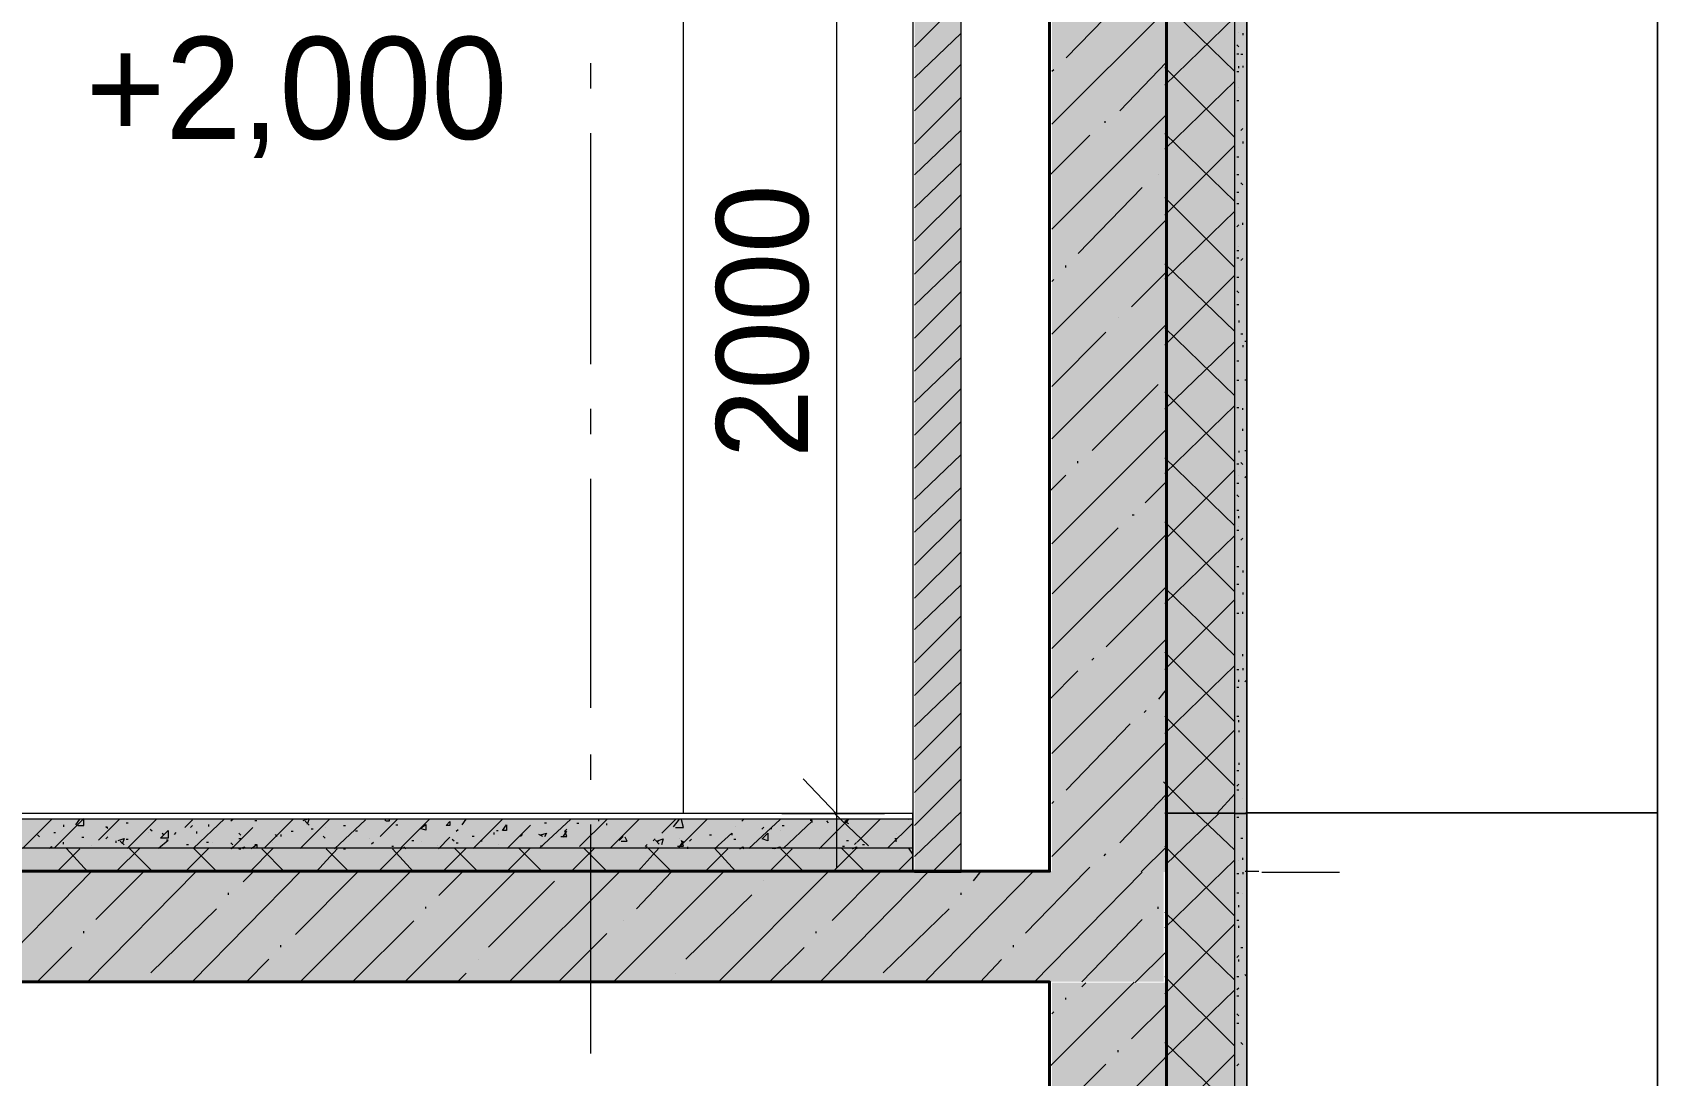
# Model space of a CAD drawing. Header units: millimetres. Extents: x -136833 to 49383, y -8033 to 344618.
# Drawn here: x -47816 to -44274, y 48081 to 50355 of the extents above; entities that cross this region are included whole.
import ezdxf

# ---------------------------------------------------------------- set-up
doc = ezdxf.new("R2010")
doc.units = ezdxf.units.MM
doc.layers.add('PDF _Геометрия', color=7, linetype='Continuous', true_color=0x1d1d1d)
doc.layers.add('PDF _Сплошная заливка', color=7, linetype='Continuous', true_color=0xffffff)
doc.layers.add('PDF _Текст', color=7, linetype='Continuous')

msp = doc.modelspace()

# ---------------------------------------------------------------- hatches: boundary and pattern name
at = {"layer": 'PDF _Сплошная заливка', "transparency": 33554559}
h = msp.add_hatch(color=256, dxfattribs=at)
h.paths.add_polyline_path([(-65546.24202755485, 48285.51776832552), (-65546.24202755485, 48526.35779911298), (-101294.0025896181, 48526.35779911298), (-101294.0025896181, 48285.51776832552)])
h.paths.add_polyline_path([(146.768885612255, 48285.51776832552), (146.7688856122841, 48526.35779911298), (-22999.65702283529, 48526.35779911298), (-22999.65702283529, 48285.51776832552)])
h.paths.add_polyline_path([(-23351.00181990939, 48285.51776832552), (-23351.00181990939, 48526.35779911298), (-26352.24833949412, 48526.35779911298), (-26352.24833949412, 48285.51776832552)])
h.paths.add_polyline_path([(-26398.81210778105, 48285.51776832552), (-26398.81210778105, 48526.35779911298), (-44097.27712665802, 48526.35779911298), (-44097.27712665802, 48285.51776832552)])
h.paths.add_polyline_path([(-45350.26580056082, 48285.51776832552), (-45350.26580056082, 48526.35779911298), (-50899.8203663938, 48526.35779911298), (-50899.8203663938, 48285.51776832552)])
h.paths.add_polyline_path([(-50950.617204525, 48285.51776832552), (-50950.617204525, 48526.35779911298), (-65296.49090674313, 48526.35779911298), (-65296.49090674313, 48285.51776832552)])

# ---------------------------------------------------------------- linework, layer by layer
at = {"layer": 'PDF _Геометрия', "color": 7, "lineweight": 40}
for points in [[(-45593.98288446473, 45155.19927508196), (-45344.4092644589, 45155.19927508196), (-45344.4092644589, 48283.66835565085), (-45344.4092644589, 48524.94320817259), (-45344.4092644589, 52533.93165673001), (-45344.4092644589, 52775.2591517191), (-45344.4092644589, 56733.41666771324), (-45344.4092644589, 56974.7428474492), (-45344.4092644589, 60932.9003688337), (-45344.4092644589, 61174.22785843242), (-50644.77050539444, 61174.22785843242)], [(-50648.98949834095, 52535.19623681519), (-45598.85637984349, 52535.19623681519), (-45598.85637984349, 48526.42245140127), (-50648.98949834095, 48526.42245140127)], [(-50648.98949834095, 48285.14822630995), (-45598.85637984349, 48285.14822630995), (-45598.85637984349, 45156.87117614309)], [(-45344.4092644589, 48283.66835565085), (-45344.4092644589, 45155.19927508196)]]:
    msp.add_lwpolyline(points, dxfattribs=at)
at = {"layer": 'PDF _Геометрия', "color": 7, "lineweight": 9}
for points in [[(-47116.04211751457, 61174.63937788481), (-45168.92849522812, 61174.63937788481), (-45168.92849522812, 57055.66981385417), (-45194.31494103088, 57055.66981385417), (-45168.92849522812, 57055.66981385417), (-45168.92849522812, 52856.27774359695), (-45168.92849522812, 48652.67393964775), (-45168.92849522812, 45156.02441208435), (-45194.31494103088, 45156.02441208435)], [(-45347.51848012139, 45156.35509807843), (-45195.25061061274, 45156.35509807843), (-45195.25061061274, 48652.98477788404), (-45195.25061061274, 52856.5208318895), (-45347.51848012139, 52856.5208318895), (-45195.25061061274, 52856.5208318895), (-45195.25061061274, 57055.89782039067), (-45347.51848012139, 57055.89782039067), (-45195.25061061274, 57055.89782039067), (-45195.25061061274, 61174.76957190883), (-45347.51848012139, 61174.76957190883)], [(-45344.4092644589, 61174.22785843242), (-45344.4092644589, 57055.16823670748), (-45344.4092644589, 52855.68322033389), (-45344.4092644589, 48651.99355533021), (-45344.4092644589, 48283.66835565085)], [(-45168.92849522812, 45156.02441208435), (-45168.92849522812, 48652.67393964775), (-45194.31494103088, 48652.67393964775), (-45168.92849522812, 48652.67393964775), (-45168.92849522812, 52856.27774359695), (-45194.31494103088, 52856.27774359695), (-45168.92849522812, 52856.27774359695), (-45168.92849522812, 57055.66981385417), (-45168.92849522812, 61174.63937788481), (-45194.31494103088, 61174.63937788481)], [(-44273.97657215119, 47823.780442018), (-44273.97657215119, 48653.48403567557), (-44273.97657215119, 52856.93548716817), (-44273.97657215119, 48653.48403567557), (-45171.49718918753, 48653.48403567557), (-44273.97657215119, 48653.48403567557), (-44273.97657215119, 45156.91904740137)], [(-46063.88041830505, 52652.41197378208), (-46063.88041830505, 51454.37336377749), (-46063.88041830505, 50654.30872283191), (-46063.88041830505, 48533.34631572109)], [(-46295.15834456387, 52534.62751201729), (-45897.17368753582, 52534.62751201729), (-45897.17368753582, 48525.73884844507), (-50244.48243258517, 48525.73884844507)], [(-46397.29387984351, 48652.9327903723), (-46397.29387984351, 52534.79217315419)], [(-45893.24668389249, 48524.55184027394), (-45791.88522599735, 48524.55184027394), (-45791.88522599735, 52533.61109986434), (-45893.24668389249, 52533.61109986434)], [(-45797.72292213939, 48526.42245140127), (-45598.85637984349, 48526.42245140127), (-45598.85637984349, 52535.19623681519), (-45797.72292213939, 52535.19623681519)], [(-46599.09676445888, 50232.76805168695), (-46599.09676445888, 50287.76233456752)], [(-46599.09676445888, 49631.66294785549), (-46599.09676445888, 50135.37288743292)], [(-46599.09676445888, 49479.27350072088), (-46599.09676445888, 49534.31966902054)], [(-46599.09676445888, 48882.41808103975), (-46599.09676445888, 49381.87833646684)], [(-46599.09676445888, 48725.77894444139), (-46599.09676445888, 48780.82771099707)], [(-45897.17368753582, 48525.73884844507), (-45897.17368753582, 48576.51807978918), (-45897.17368753582, 48640.0450770465), (-45897.17368753582, 48652.74053703273), (-50244.48243258517, 48652.74053703273)], [(-46063.88041830505, 48651.92691156771), (-46182.56804057691, 48651.92691156771)], [(-46064.57440756266, 48652.05369579261), (-45958.59195676658, 48652.05369579261)], [(-45897.17368753582, 48640.0450770465), (-50244.48243258517, 48640.0450770465)], [(-46599.09676445888, 48128.92352476028), (-46599.09676445888, 48628.43826386246)], [(-45897.17368753582, 48576.51807978918), (-50244.48243258517, 48576.51807978918)], [(-45172.32157200371, 48526.75359525375), (-45142.60637984351, 48526.75359525375)], [(-45136.56797831717, 48524.78298015036), (-44967.12561061273, 48524.78298015036)], [(-50098.61605522457, 47874.51621705358), (-45598.85637984349, 47874.51621705358), (-45598.85637984349, 48285.14822630995)], [(-46292.00541830505, 48283.4417407533), (-48442.49956640035, 48283.4417407533)]]:
    msp.add_lwpolyline(points, dxfattribs=at)
at = {"layer": 'PDF _Геометрия', "lineweight": 9}
for points in [[(-45893.24668389249, 50323.76219670657), (-45791.88522599735, 50425.38813281583)], [(-45562.86312737119, 50299.55722600532), (-45423.37561061274, 50443.45993533515)], [(-45195.25061061274, 50270.03666405339), (-45347.51848012139, 50418.19952277764)], [(-45593.98288446473, 50154.83354315943), (-45344.4092644589, 50404.56771568317)], [(-45347.51848012139, 50240.44733392465), (-45195.25061061274, 50388.61018724935)], [(-45893.24668389249, 50256.02902896813), (-45791.88522599735, 50353.41804189235)], [(-45893.24668389249, 50184.05632093523), (-45791.88522599735, 50285.68487415391)], [(-45594.38154095496, 50270.3730232417), (-45590.08234138197, 50274.61972754017)], [(-45445.74738865301, 50184.42536934817), (-45344.4092644589, 50290.29320374835)], [(-45195.25061061274, 50126.13701701639), (-45347.51848012139, 50278.51297976624)], [(-45347.51848012139, 50100.70542950649), (-45195.25061061274, 50248.87091780305)], [(-45893.24668389249, 50112.08623001174), (-45791.88522599735, 50213.71478859337)], [(-45593.98288446473, 49926.22661580992), (-45344.4092644589, 50175.96341883991)], [(-45893.24668389249, 50044.3530622733), (-45791.88522599735, 50141.74469766989)], [(-45599.88854050302, 50042.25430617724), (-45511.11599522813, 50131.1345621404)], [(-45480.32463774992, 50160.42396093616), (-45476.01984138196, 50160.42396093616)], [(-45195.25061061274, 49986.45311437639), (-45347.51848012139, 50134.61596770109)], [(-45347.51848012139, 49956.80841204181), (-45195.25061061274, 50109.18438019118)], [(-45893.24668389249, 49972.38297671276), (-45791.88522599735, 50069.77460674641)], [(-45361.95734138196, 50044.94487934731), (-45361.95734138196, 50044.94487934731)], [(-45893.24668389249, 49900.41288578929), (-45791.88522599735, 50002.03882189854)], [(-45536.58283732891, 49872.98228363583), (-45397.05349522812, 50016.92814220385)], [(-45195.25061061274, 49842.50073010542), (-45347.51848012139, 49994.87669825479)], [(-45347.51848012139, 49817.12187442995), (-45195.25061061274, 49965.28736812605)], [(-45893.24668389249, 49828.4427948658), (-45791.88522599735, 49930.06873097506)], [(-45593.98288446473, 49697.61968307001), (-45344.4092644589, 49947.3564861)], [(-45893.24668389249, 49760.70701001793), (-45791.88522599735, 49858.09864005159)], [(-45563.76022599735, 49842.57970708915), (-45563.76022599735, 49846.82768718503)], [(-45195.25061061274, 49702.81419249355), (-45347.51848012139, 49850.97705121779)], [(-45594.38154095496, 49811.96514473921), (-45590.08234138197, 49816.15935376317)], [(-45420.41153830857, 49756.86124431773), (-45344.4092644589, 49833.08197416518)], [(-45347.51848012139, 49673.17213053038), (-45195.25061061274, 49825.60083051417)], [(-45893.24668389249, 49688.73691909446), (-45791.88522599735, 49790.36547231315)], [(-45893.24668389249, 49616.76682817098), (-45791.88522599735, 49718.39538138967)], [(-45593.98288446473, 49469.01538622675), (-45344.4092644589, 49718.74955875049)], [(-45449.69772599735, 49732.60261004159), (-45449.69772599735, 49732.60261004159)], [(-45195.25061061274, 49563.13028985354), (-45347.51848012139, 49711.29314857778)], [(-45594.43060412382, 49583.44218495554), (-45476.01984138196, 49701.96069610918)], [(-45347.51848012139, 49533.48559291851), (-45195.25061061274, 49681.64844624321)], [(-45893.24668389249, 49549.03366043254), (-45791.88522599735, 49646.42267335676)], [(-45893.24668389249, 49477.06356950906), (-45791.88522599735, 49578.68950561832)], [(-45505.85283837951, 49443.76631673914), (-45361.95734138196, 49587.71707567116)], [(-45195.25061061274, 49419.17791098211), (-45347.51848012139, 49571.60661096592)], [(-45347.51848012139, 49393.79905530663), (-45195.25061061274, 49541.96190863134)], [(-45893.24668389249, 49405.1458529517), (-45791.88522599735, 49506.71941469484)], [(-45593.98288446473, 49240.40845887723), (-45344.4092644589, 49490.19790437457)], [(-45893.24668389249, 49337.41268521325), (-45791.88522599735, 49434.7493291343)], [(-45195.25061061274, 49279.49137337024), (-45347.51848012139, 49427.65422669495)], [(-45597.63380217261, 49355.75274848041), (-45563.76022599735, 49389.62632465567)], [(-45537.43811061274, 49416.04154519069), (-45537.43811061274, 49420.23565491944)], [(-45347.51848012139, 49249.84931140707), (-45195.25061061274, 49402.27800599133)], [(-45893.24668389249, 49265.44259428977), (-45791.88522599735, 49362.77923821082)], [(-45390.76443914622, 49329.29448339064), (-45344.4092644589, 49375.86811946614)], [(-45893.24668389249, 49193.46988625688), (-45791.88522599735, 49295.04345336295)], [(-45418.90938217795, 49303.35952003624), (-45414.60157215118, 49303.35952003624)], [(-45195.25061061274, 49135.53899449881), (-45347.51848012139, 49287.96768908307)], [(-45593.98288446473, 49011.80153152771), (-45344.4092644589, 49261.59360753131)], [(-45593.44949996553, 49131.48559098085), (-45449.69772599735, 49275.3977250733)], [(-45347.51848012139, 49110.1627737952), (-45195.25061061274, 49258.32562711991)], [(-45893.24668389249, 49121.4997953334), (-45791.88522599735, 49223.07336243947)], [(-45893.24668389249, 49053.76663295788), (-45791.88522599735, 49151.103271516)], [(-45475.39448781536, 49016.06014326864), (-45344.4092644589, 49147.26119211662)], [(-45195.25061061274, 48995.85509185881), (-45347.51848012139, 49144.01794518351)], [(-45347.51848012139, 48966.21038952423), (-45195.25061061274, 49118.63908950803)], [(-45893.24668389249, 48981.7965420344), (-45791.88522599735, 49083.37010377756)], [(-45593.98288446473, 48783.19723468444), (-45344.4092644589, 49032.9866801818)], [(-45893.24668389249, 48909.82645111092), (-45791.88522599735, 49011.40001285408)], [(-45195.25061061274, 48851.95543942227), (-45347.51848012139, 49004.33140757164)], [(-45600.90382678102, 48899.59408929386), (-45537.43811061274, 48963.11232689945)], [(-45506.64546156647, 48986.81167091121), (-45502.34195676658, 48991.06262786772)], [(-45347.51848012139, 48826.52385191236), (-45195.25061061274, 48974.6867106366)], [(-45893.24668389249, 48842.09066626305), (-45791.88522599735, 48939.4299219306)], [(-45361.1173399839, 48901.7303583602), (-45344.4092644589, 48922.9155070143)], [(-45893.24668389249, 48770.12057533958), (-45791.88522599735, 48871.69413708273)], [(-45392.58855836141, 48872.56452253407), (-45388.27945676657, 48876.821007946)], [(-45195.25061061274, 48712.21616997597), (-45347.51848012139, 48864.64486995977)], [(-45562.86312737119, 48703.60800590817), (-45423.37561061274, 48847.56330500782)], [(-45347.51848012139, 48682.62683984722), (-45195.25061061274, 48835.0028079966)], [(-45893.24668389249, 48698.1504844161), (-45791.88522599735, 48799.72404615925)], [(-45593.98288446473, 48558.84891907586), (-45344.4092644589, 48808.58572210585)], [(-45893.24668389249, 48626.18039349263), (-45791.88522599735, 48727.75395523577)], [(-45282.99099522812, 48653.92765616906), (-45350.95517180461, 48721.67849412657)], [(-45594.38154095496, 48674.49659596905), (-45590.08234138197, 48678.74330026752)], [(-45445.74738865301, 48588.4960182382), (-45344.4092644589, 48694.30857427438)], [(-45233.58518017066, 48652.98477788404), (-45195.25061061274, 48695.31627038473)], [(-45893.24668389249, 48558.44722575418), (-45791.88522599735, 48655.78386967523)], [(-45344.77225949151, 48541.98458973689), (-45230.34676445887, 48652.03788903828)], [(-45195.25061061274, 48572.52963236411), (-45280.02432382714, 48652.98477788404)], [(-47838.23531873575, 48575.89779201164), (-47774.81791830505, 48639.42012280467)], [(-47770.23630978962, 48611.02469092989), (-47766.04387984351, 48611.02469092989)], [(-47768.09511530588, 48577.86538980286), (-47704.62561061274, 48641.33745958615)], [(-47748.49580292044, 48627.77470983391), (-47748.49580292044, 48623.52766347389)], [(-47721.78966999371, 48627.3657722053), (-47713.39964907429, 48640.06093116826)], [(-47717.21706111662, 48625.91575471147), (-47704.62561061274, 48625.91575471147), (-47704.62561061274, 48638.60965145362)], [(-47672.39012371164, 48593.91205402661), (-47625.65926445888, 48640.43012394643)], [(-47656.17940658458, 48623.82611473531), (-47651.98137984352, 48619.57426666756)], [(-47656.17940658458, 48622.46265162317), (-47651.98137984352, 48622.46265162317)], [(-47612.31136689032, 48631.8157389976), (-47608.11118753582, 48631.8157389976)], [(-47610.2796575887, 48576.08631304212), (-47546.69291830504, 48639.5678470308)], [(-47564.24099522815, 48610.13971758889), (-47564.24099522815, 48610.13971758889)], [(-47559.66971925725, 48618.51962286716), (-47555.4669567666, 48614.26554264472)], [(-47546.69291830504, 48640.93555265217), (-47546.69291830504, 48640.93555265217)], [(-47533.34889544069, 48609.71984803696), (-47529.14484138197, 48605.51579923461)], [(-47507.02807162414, 48606.54494866726), (-47502.82272599736, 48610.80420945342)], [(-47484.55997163517, 48621.7631132077), (-47467.72657215119, 48638.69924803291)], [(-47471.93363986873, 48621.7631132077), (-47467.72657215119, 48625.97018092522)], [(-47465.44738054063, 48577.08444924813), (-47397.53426445891, 48640.62510924814)], [(-47458.95253368966, 48613.16816872956), (-47458.95253368966, 48608.95810328965)], [(-47432.63041830505, 48628.31813655276), (-47432.63041830505, 48624.05538742853)], [(-47384.19756048024, 48636.17768521847), (-47379.98618753582, 48640.38905816289)], [(-47382.4750493372, 48575.06354549192), (-47336.11599522813, 48621.63352743501)], [(-47366.65034460255, 48609.24234957175), (-47362.43811061274, 48604.97611737603)], [(-47331.55591284715, 48636.95423246466), (-47327.3419567666, 48636.95423246466)], [(-47311.65849758773, 48576.77695418856), (-47248.37561061275, 48640.27098978951)], [(-47287.6878731529, 48606.8155404139), (-47283.4717644589, 48602.59943699132)], [(-47274.69772599736, 48606.70236473772), (-47274.69772599736, 48602.48325280501)], [(-47252.59344139749, 48613.53489819159), (-47248.37561061275, 48613.53489819159)], [(-47232.75028616725, 48575.91764601729), (-47169.40926445891, 48639.41588541995)], [(-47225.94326450271, 48636.9899624136), (-47213.27945676658, 48641.2636125943), (-47217.4990096421, 48628.54828210777)], [(-47221.71855724188, 48635.67103065039), (-47213.27945676658, 48627.17783286989)], [(-47208.72540170325, 48618.62610373451), (-47204.50541830504, 48618.62610373451)], [(-47178.18330292043, 48622.57979031881), (-47178.18330292043, 48622.57979031881)], [(-47158.06765493994, 48574.99733708162), (-47090.44291830507, 48638.50225916606)], [(-47138.53653819245, 48626.33091079449), (-47134.31311061274, 48626.33091079449)], [(-47112.21571437591, 48614.66623683056), (-47107.99099522813, 48614.66623683056)], [(-47072.89484138196, 48639.67767868139), (-47072.89484138196, 48639.67767868139)], [(-47058.32214074492, 48602.35022999493), (-47020.25061061274, 48640.4217601271)], [(-47046.57272599735, 48636.47876850249), (-47046.57272599735, 48640.70650130909)], [(-47046.25500890792, 48636.38115699411), (-47037.79868753582, 48636.38115699411), (-47037.79868753582, 48640.61190013187)], [(-47024.47963498741, 48627.73211195684), (-47020.25061061274, 48627.73211195684)], [(-47013.56080999925, 48577.50363492997), (-46950.05830292044, 48641.00614200878)], [(-46932.51022599736, 48640.82725765115), (-46932.51022599736, 48640.82725765115)], [(-46892.87551590467, 48613.59208892507), (-46888.64003368966, 48617.83015541416)], [(-46879.56463799064, 48627.39950520732), (-46871.09195676658, 48640.11111449117)], [(-46855.74438715828, 48575.74772533686), (-46792.12561061274, 48639.26036985841)], [(-46809.6736875358, 48606.93035573823), (-46809.6736875358, 48611.17229929566)], [(-46805.13943651618, 48615.27520107683), (-46800.89964907429, 48615.27520107683)], [(-46781.63646095629, 48576.37653676065), (-46730.70734138196, 48627.20203788193)], [(-46739.48137984351, 48618.84468220494), (-46739.48137984351, 48618.84468220494)], [(-46712.87426707338, 48607.06979180255), (-46704.38522599735, 48602.82527391803)], [(-46710.94308021433, 48576.74476902705), (-46642.96695676658, 48640.2607198846)], [(-46708.35122878449, 48605.6666639464), (-46695.61118753583, 48609.85719470074), (-46699.85614125, 48601.41912017915)], [(-46699.85614125, 48632.3621819316), (-46695.61118753583, 48632.3621819316)], [(-46664.48749694396, 48602.25930310885), (-46651.74099522812, 48602.25930310885), (-46655.98810155573, 48614.94875759032)], [(-46660.23520257315, 48600.93175879255), (-46651.74099522812, 48613.62121327403)], [(-46655.98810155573, 48613.62121327403), (-46651.74099522812, 48617.87091096813)], [(-46629.66727773919, 48631.62130106455), (-46625.41887984351, 48631.62130106455)], [(-46623.53592038904, 48580.11385296248), (-46564.00061061274, 48639.38182727415)], [(-46581.54868753582, 48635.37007594317), (-46581.54868753582, 48639.56872520601)], [(-46564.00061061274, 48626.67691569291), (-46564.00061061274, 48630.93092124075)], [(-46557.1167929988, 48576.47226113539), (-46493.80830292043, 48639.93920343411)], [(-46444.65825611656, 48609.43228410844), (-46414.84195676657, 48639.0899869428)], [(-46418.850598637, 48623.37679767852), (-46406.06791830505, 48640.31202748374)], [(-46414.33743842869, 48621.9350400478), (-46397.29387984351, 48621.9350400478), (-46401.5534713291, 48638.87198169268)], [(-46408.06703769875, 48577.48061064944), (-46344.64964907427, 48640.94743656675)], [(-46329.86228661737, 48575.5410812834), (-46292.00541830505, 48609.40137186507), (-46292.00541830505, 48605.18868883076)], [(-46283.23137984349, 48623.37607209999), (-46283.23137984349, 48623.37607209999)], [(-46269.94935224636, 48635.86532423973), (-46265.68330292043, 48640.07928840532)], [(-46254.51956842544, 48575.72214767871), (-46186.71695676658, 48639.25223001877)], [(-46226.08131255212, 48618.45292361398), (-46221.81311061275, 48622.6690087747)], [(-46208.5340966744, 48619.5893069951), (-46204.26503368965, 48619.5893069951)], [(-46186.71695676658, 48615.17591898829), (-46186.71695676658, 48615.17591898829)], [(-46182.21327285786, 48626.45046129298), (-46177.94291830504, 48626.45046129298)], [(-46180.10858841636, 48576.26179898588), (-46116.52464907427, 48635.56975738316)], [(-46116.52464907427, 48632.6321476705), (-46116.52464907427, 48636.90551053913), (-46120.79801728591, 48636.90551053913)], [(-46101.199894434, 48575.40857431571), (-46037.55830292043, 48638.94049197414), (-46046.11278340426, 48634.66324905829), (-46037.55830292043, 48630.43823331572)], [(-46085.70358553051, 48636.49315951351), (-46081.42849522812, 48632.27027009995)], [(-46041.83554583628, 48631.77519761198), (-46037.55830292043, 48640.22522909712)], [(-46018.21154811274, 48589.99582184669), (-45967.3659952281, 48640.78649364717)], [(-45952.3442813265, 48576.51807978918), (-45897.17368753582, 48631.58143705568)], [(-45932.26984138197, 48609.46339272287), (-45932.26984138197, 48609.46339272287)], [(-45905.94772599736, 48638.78349414218), (-45905.94772599736, 48638.78349414218)], [(-47805.33074154501, 48605.845890948), (-47801.14003368968, 48601.6014608383)], [(-47779.00991772846, 48575.89779201164), (-47774.81791830505, 48580.1409725034), (-47774.81791830505, 48575.89779201164)], [(-47764.27760673297, 48524.40615581421), (-47713.39964907429, 48575.23033078318)], [(-47748.49580292044, 48585.46549661069), (-47748.49580292044, 48589.65878760216)], [(-47695.85157215121, 48525.57611485891), (-47742.54410385895, 48576.41072171929)], [(-47708.82105421765, 48600.52795073597), (-47704.62561061274, 48600.52795073597)], [(-47687.07753368966, 48581.88100119078), (-47687.07753368966, 48581.88100119078)], [(-47656.17940658458, 48597.05665494697), (-47651.98137984352, 48601.30850301475)], [(-47634.43330292044, 48592.63145210365), (-47634.43330292044, 48588.38129389741)], [(-47632.74535178904, 48527.04050630068), (-47581.78907215121, 48577.83775826397)], [(-47629.48959743556, 48593.77307291772), (-47616.88522599736, 48598.02665990354), (-47621.08497482917, 48585.31973184911)], [(-47625.28471841001, 48592.40905049345), (-47616.88522599736, 48583.95571467581)], [(-47612.31136689032, 48596.57835030698), (-47608.11118753582, 48596.57835030698)], [(-47555.4669567666, 48526.72085522099), (-47606.43890080026, 48577.53372269365)], [(-47541.3983512923, 48577.15409267243), (-47520.37080292043, 48594.08239934251), (-47524.57528750182, 48594.08239934251)], [(-47483.6754628526, 48525.33386676289), (-47432.63041830505, 48576.16821528436)], [(-47480.70724780759, 48585.12398267963), (-47476.50061061275, 48585.12398267963)], [(-47415.08234138197, 48526.4909422302), (-47466.13782886007, 48577.28429399883)], [(-47436.83920811334, 48590.21806556349), (-47432.63041830505, 48590.21806556349)], [(-47423.85637984352, 48588.72398131089), (-47423.85637984352, 48588.72398131089)], [(-47384.19756048024, 48588.26112242036), (-47379.98618753582, 48583.99576230808)], [(-47384.19756048024, 48575.57044685542), (-47379.98618753582, 48579.78438936367)], [(-47366.65034460255, 48597.86572336104), (-47362.43811061274, 48597.86572336104)], [(-47366.65034460255, 48575.37734285722), (-47362.43811061274, 48575.37734285722)], [(-47366.3072063924, 48575.2533277899), (-47353.66407215121, 48579.46856265426), (-47357.8767366637, 48575.2533277899)], [(-47342.8442139261, 48525.12764118584), (-47292.24580292043, 48575.93967051712)], [(-47339.9889672881, 48576.31239048891), (-47327.3419567666, 48584.79432293207), (-47327.3419567666, 48576.31239048891)], [(-47331.55591284715, 48584.79432293207), (-47327.3419567666, 48584.79432293207)], [(-47265.92368753582, 48524.81196534306), (-47316.53760050565, 48575.6395620853)], [(-47292.24580292043, 48588.64074738924), (-47292.24580292043, 48588.64074738924)], [(-47230.82753368965, 48579.44695619751), (-47230.82753368965, 48579.44695619751)], [(-47204.50541830504, 48603.06266693485), (-47204.50541830504, 48603.06266693485)], [(-47198.3197144288, 48524.90817948409), (-47151.8611875358, 48575.6975395163)], [(-47182.40457788671, 48602.7336202186), (-47178.18330292043, 48598.51234525233)], [(-47125.53907215119, 48524.61946123769), (-47176.23566226319, 48575.42435635148)], [(-47138.53653819245, 48575.53119404122), (-47134.31311061274, 48575.53119404122)], [(-47081.66887984352, 48597.45259902398), (-47081.66887984352, 48597.45259902398)], [(-47077.12128262052, 48585.98795864365), (-47072.89484138196, 48590.21697863991)], [(-47062.2403374412, 48526.05094005277), (-47011.47657215121, 48576.81729122738)], [(-47033.25324292626, 48581.24785128165), (-47029.02464907429, 48581.24785128165)], [(-46985.15445676658, 48524.41288464799), (-47031.70298284503, 48575.19473328669)], [(-47006.93241910973, 48579.62614609678), (-47002.70253368968, 48575.39367981753)], [(-46989.38520323201, 48593.49696667014), (-46985.15445676658, 48593.49696667014)], [(-46967.60637984351, 48590.39503880366), (-46967.60637984351, 48590.39503880366)], [(-46932.51022599736, 48581.54515605132), (-46932.51022599736, 48581.54515605132)], [(-46931.60099983333, 48575.65159925595), (-46906.18811061274, 48601.06448847654)], [(-46921.93839919874, 48525.80748048811), (-46871.09195676658, 48576.60478524742)], [(-46901.64912384353, 48596.73715766056), (-46897.41407215119, 48592.50210596825)], [(-46844.76984138197, 48525.5212135891), (-46895.6317857783, 48576.3314197441)], [(-46892.87551590467, 48588.17403238256), (-46888.64003368966, 48588.17403238256)], [(-46857.78108414928, 48603.17569474641), (-46853.54387984352, 48603.17569474641)], [(-46840.23386827156, 48593.14621291599), (-46835.99580292041, 48593.14621291599)], [(-46800.89964907429, 48585.64329030689), (-46800.89964907429, 48585.64329030689)], [(-46781.63646095629, 48526.92918069457), (-46730.70734138196, 48577.75468181585)], [(-46704.38522599735, 48525.28890205288), (-46755.32984753585, 48576.12987359861)], [(-46752.49778888308, 48602.00225249026), (-46748.25541830505, 48606.24721154529)], [(-46708.62974918884, 48581.70372346995), (-46704.38522599735, 48581.70372346995)], [(-46641.33452271385, 48526.71310891094), (-46590.32272599735, 48577.51473377857)], [(-46564.00061061274, 48526.42617491748), (-46615.02790929339, 48577.24324319576)], [(-46607.87080292044, 48576.38926659749), (-46607.87080292044, 48576.38926659749)], [(-46568.25202216725, 48577.24324319576), (-46564.00061061274, 48577.24324319576)], [(-46537.41071873938, 48593.76466417533), (-46528.9044567666, 48602.21899867824)], [(-46532.89630142237, 48592.31409502593), (-46520.13041830504, 48592.31409502593), (-46524.38398247299, 48600.8212233618)], [(-46496.24540146101, 48526.5346609966), (-46449.93811061274, 48577.3120700865)], [(-46480.51594277874, 48580.48740781954), (-46476.26022599735, 48584.74572122109)], [(-46480.51594277874, 48576.23169103815), (-46476.26022599735, 48580.48740781954)], [(-46423.61599522812, 48526.21970836767), (-46474.19563553605, 48577.01252322489)], [(-46462.96872690105, 48592.9702023671), (-46458.71214907429, 48597.22678019386)], [(-46458.4521219891, 48594.23873537083), (-46449.93811061274, 48585.77410136329)], [(-46454.19511896221, 48590.03370712096), (-46449.93811061274, 48594.23873537083)], [(-46453.9415841094, 48592.79195576578), (-46441.16407215118, 48597.04939463794), (-46445.42151102335, 48584.32646570706)], [(-46410.07785226891, 48580.98004825817), (-46397.29387984351, 48580.98004825817), (-46401.5534713291, 48593.65479943316)], [(-46406.06791830505, 48597.97525765677), (-46406.06791830505, 48597.97525765677)], [(-46405.81305748891, 48579.59658973786), (-46397.29387984351, 48592.32335255374)], [(-46388.51984138196, 48579.53442039317), (-46388.51984138196, 48575.27439838489)], [(-46384.0062554514, 48592.09809097571), (-46379.74580292044, 48596.36114301637)], [(-46351.43068892209, 48524.8395839599), (-46300.7794567666, 48575.64962105747)], [(-46340.13821575716, 48605.66975763791), (-46335.87561061273, 48605.66975763791)], [(-46283.23137984349, 48525.99805950861), (-46329.62765112524, 48576.82095847777)], [(-46287.49656812404, 48596.60538365453), (-46283.23137984349, 48596.60538365453)], [(-46274.21539623842, 48575.27338508733), (-46265.68330292043, 48579.48734391906)], [(-46265.68330292043, 48575.27338508733), (-46269.94935224636, 48579.48734391906)], [(-46211.12789279183, 48524.63436736444), (-46160.39484138197, 48575.41957235115)], [(-46204.02997690483, 48577.15862470606), (-46195.49099522812, 48577.15862470606)], [(-46199.53193943437, 48575.72214767871), (-46186.71695676658, 48579.93993390266), (-46186.71695676658, 48575.72214767871)], [(-46134.07272599736, 48524.32127971714), (-46184.82111851742, 48575.1218415847)], [(-46142.8467644589, 48576.5558963315), (-46142.8467644589, 48576.5558963315)], [(-46116.52464907427, 48577.59755214184), (-46116.52464907427, 48577.59755214184)], [(-46070.82509666157, 48525.747252738), (-46020.01022599734, 48576.56212340223)], [(-46002.46214907427, 48526.89326584058), (-46053.2872471453, 48577.7183639116)], [(-46050.60915377511, 48581.06264412044), (-46046.33234138195, 48581.06264412044)], [(-46041.83554583628, 48593.69782875552), (-46037.55830292043, 48593.69782875552)], [(-46028.78426445888, 48576.65356186481), (-46028.78426445888, 48576.65356186481)], [(-46028.56642857086, 48575.22488996371), (-46020.01022599734, 48579.45075623789), (-46020.01022599734, 48575.22488996371)], [(-46024.28832995857, 48585.01385595059), (-46020.01022599734, 48589.23972222477)], [(-46006.74111408087, 48584.83429494235), (-46002.46214907427, 48584.83429494235)], [(-45936.55225057008, 48598.11161507624), (-45932.26984138197, 48598.11161507624)], [(-45936.55225057008, 48592.54291699408), (-45932.26984138197, 48592.54291699408)], [(-45897.17368753582, 48563.82261444649), (-45905.74194473709, 48576.51807978918)], [(-45855.1667442304, 48524.55184027394), (-45791.88522599735, 48588.05070193678)], [(-45399.39220857529, 48524.94320817259), (-45344.4092644589, 48579.97879475634)], [(-45195.25061061274, 48428.63262029897), (-45347.51848012139, 48581.00858844833)], [(-45930.91840237415, 48525.73884844507), (-45897.17368753582, 48559.59079445108)], [(-45480.32463774992, 48560.26502125178), (-45476.01984138196, 48564.51725400568)], [(-45347.51848012139, 48403.20103278905), (-45195.25061061274, 48551.36388611376)], [(-47924.22757460331, 48285.54720667901), (-47687.07753368966, 48526.84231336446)], [(-47696.20602110458, 48285.74376524924), (-47458.95253368966, 48526.99925393479)], [(-47678.61149295938, 48421.08810803648), (-47573.01503368966, 48526.94879475073)], [(-47467.66140279698, 48285.86166145769), (-47230.82753368965, 48527.12283482176)], [(-47357.18875950374, 48503.09922838474), (-47336.11599522813, 48524.27746184555)], [(-47243.21290346567, 48388.95850942842), (-47107.99099522813, 48524.39449411911)], [(-47235.11322517504, 48283.17368417518), (-46993.92849522812, 48524.51853888357)], [(-47007.09816547352, 48283.33783135744), (-46765.80349522813, 48524.63250160283)], [(-46930.70727033891, 48473.78954150741), (-46879.86599522813, 48524.58168393902)], [(-46821.92307631687, 48361.26463447701), (-46678.06311061273, 48505.17903418013)], [(-46779.08031763665, 48283.52208393233), (-46537.67849522813, 48524.81486171667)], [(-46551.05447311098, 48283.66366699094), (-46309.55349522812, 48524.95379175475)], [(-46499.75062610954, 48444.44114566039), (-46423.61599522812, 48524.88866520167)], [(-46322.49338114136, 48283.81922408487), (-46081.42849522812, 48525.09813043523)], [(-46221.81311061275, 48505.47850842931), (-46221.81311061275, 48505.47850842931)], [(-46098.92970975609, 48285.37575620136), (-45862.07753368965, 48526.67339221979)], [(-46073.33778809469, 48419.3668650402), (-45967.3659952281, 48525.17924371808)], [(-45870.88289892914, 48285.52909523399), (-45633.95253368965, 48526.81422547114)], [(-45765.18606582806, 48505.58285786741), (-45748.01503368966, 48526.77810543761)], [(-45651.1547668977, 48391.4317595304), (-45519.89003368965, 48526.89143120153)], [(-45634.08818140083, 48282.90967117781), (-45397.05349522812, 48524.20041749666)], [(-45519.72213840234, 48526.82667567293), (-45511.11599522813, 48535.2725763327)], [(-47388.76022599735, 48475.39962682891), (-47388.76022599735, 48479.66198159833)], [(-46392.17856159198, 48335.09574061428), (-46248.13522599735, 48474.81746137969)], [(-45791.88522599735, 48475.10709756384), (-45791.88522599735, 48479.34402074887)], [(-47558.770674692, 48305.01147915461), (-47415.08234138197, 48444.69833222868)], [(-46958.83234138197, 48444.99784925964), (-46958.83234138197, 48449.23246946573)], [(-45961.88951914418, 48304.71987984718), (-45818.20734138197, 48444.43604680181)], [(-45361.95734138196, 48444.75283038794), (-45361.95734138196, 48448.9553296628)], [(-45195.25061061274, 48288.94608268709), (-45347.51848012139, 48437.11157098366)], [(-47704.62561061274, 48391.59596602894), (-47704.62561061274, 48395.84519259755)], [(-47120.56928324679, 48283.09770889174), (-46985.15445676658, 48418.56677618595)], [(-46528.9044567666, 48418.86435220097), (-46528.9044567666, 48418.86435220097)], [(-46107.75061061273, 48391.27745800621), (-46107.75061061273, 48395.49907162236)], [(-45528.50210939121, 48285.60324715705), (-45397.05349522812, 48421.03698543282)], [(-45347.51848012139, 48259.30402072392), (-45195.25061061274, 48411.67998347376)], [(-47806.98526581567, 48284.69221214909), (-47730.94772599736, 48360.88850261865)], [(-47274.69772599736, 48361.18558642141), (-47274.69772599736, 48365.40469835412)], [(-46669.78233520368, 48285.15217856749), (-46564.00061061274, 48390.98580960292)], [(-46210.46136990267, 48284.41409815662), (-46134.07272599736, 48360.591463149)], [(-45677.82272599735, 48360.873761657), (-45677.82272599735, 48365.11621329746)], [(-47351.61308506624, 48283.92357457156), (-47301.01984138197, 48334.72784283788)], [(-46844.76984138197, 48335.04503169578), (-46844.76984138197, 48335.04503169578)], [(-45750.85020259047, 48283.63251474207), (-45704.14484138196, 48334.41653688451)], [(-45412.32596580975, 48283.66835565085), (-45344.4092644589, 48351.42713499004)], [(-46892.27883737064, 48283.16442316035), (-46871.09195676658, 48304.35130376442)], [(-46414.84195676657, 48304.64457810576), (-46414.84195676657, 48304.64457810576)], [(-45195.25061061274, 48144.99633878753), (-45347.51848012139, 48297.3696665655)], [(-45596.649870026, 48102.4251324701), (-45414.60157215118, 48284.42082993264)], [(-45528.49531581905, 48274.47764403466), (-45519.89003368965, 48282.92532493445)], [(-45347.51848012139, 48119.61747771251), (-45195.25061061274, 48267.78033643676)], [(-45594.38154095496, 48215.98110376639), (-45590.08234138197, 48220.22780806486)], [(-45563.76022599735, 48246.65441904476), (-45563.76022599735, 48250.90239914064)], [(-45420.41153830857, 48160.87662023416), (-45344.4092644589, 48237.09735008161)], [(-45195.25061061274, 48005.30979577612), (-45347.51848012139, 48153.47265450036)], [(-45593.98288446473, 47873.03076214318), (-45344.4092644589, 48122.82020764051)], [(-45449.69772599735, 48132.4446604224), (-45449.69772599735, 48136.64559497293)], [(-45347.51848012139, 47975.66773381295), (-45195.25061061274, 48128.04106699045)], [(-45594.43060412382, 47987.42509766494), (-45476.01984138196, 48105.99880438096)]]:
    msp.add_lwpolyline(points, dxfattribs=at)
at = {"layer": 'PDF _Геометрия', "color": 252, "lineweight": 9, "true_color": 0x959595}
for points in [[(-45186.47657215119, 50354.62101568928), (-45186.47657215119, 50354.62101568928)], [(-45177.70253368963, 50353.30084002847), (-45177.70253368963, 50349.08952608273)], [(-44273.97657215119, 50346.71447567753), (-44273.97657215119, 50346.71447567753)], [(-45186.47657215119, 50323.78682209195), (-45190.79557576787, 50328.000351526)], [(-45190.79557576787, 50308.07440892205), (-45186.47657215119, 50308.07440892205)], [(-45186.47657215119, 50277.18484299886), (-45186.47657215119, 50281.45110952423)], [(-45177.70253368963, 50306.74959344798), (-45182.02196782902, 50306.74959344798)], [(-45177.70253368963, 50282.55497281456), (-45177.70253368963, 50278.341017971)], [(-45190.79557576787, 50269.94959055384), (-45186.47657215119, 50269.94959055384)], [(-45195.25061061274, 50206.53679033052), (-45195.25061061274, 50210.80263159008)], [(-45190.79557576787, 50206.44338646771), (-45186.47657215119, 50206.44338646771)], [(-45186.47657215119, 50236.09104411105), (-45186.47657215119, 50236.09104411105)], [(-45168.92849522812, 50171.20598982447), (-45168.92849522812, 50175.41772351643)], [(-45177.70253368963, 50145.86523854921), (-45182.02196782902, 50141.65128910624)], [(-44273.97657215119, 50151.98828802823), (-44273.97657215119, 50151.98828802823)], [(-45177.70253368963, 50117.45666307223), (-45177.70253368963, 50113.2453491265)], [(-45195.25061061274, 50088.01863394085), (-45195.25061061274, 50088.01863394085)], [(-45190.79557576787, 50083.69988545544), (-45186.47657215119, 50083.69988545544)], [(-45190.79557576787, 50045.63043941309), (-45186.47657215119, 50045.63043941309)], [(-45177.70253368963, 50023.10950233947), (-45182.02196782902, 50027.32081628521)], [(-45186.47657215119, 50006.26371276502), (-45190.79557576787, 50006.26371276502)], [(-45190.79557576787, 49982.12423532696), (-45186.47657215119, 49982.12423532696)], [(-45186.47657215119, 49935.52225623387), (-45190.79557576787, 49931.31136203437)], [(-45177.70253368963, 49935.45771970151), (-45177.70253368963, 49939.66903364725)], [(-45186.47657215119, 49887.73110595225), (-45186.47657215119, 49887.73110595225)], [(-44273.97657215119, 49898.0101135205), (-44273.97657215119, 49898.0101135205)], [(-45186.47657215119, 49879.25394522738), (-45190.79557576787, 49879.25394522738)], [(-45190.79557576787, 49863.59426374873), (-45186.47657215119, 49863.59426374873)], [(-45177.70253368963, 49862.2251474407), (-45182.02196782902, 49858.01119259713)], [(-45190.79557576787, 49821.25591594647), (-45186.47657215119, 49821.25591594647)], [(-45186.47657215119, 49787.39736950369), (-45190.79557576787, 49791.61089893774)], [(-45190.79557576787, 49761.96324669446), (-45186.47657215119, 49761.96324669446)], [(-45186.47657215119, 49726.86278657176), (-45186.47657215119, 49722.5965200464)], [(-44273.97657215119, 49737.16579838483), (-44273.97657215119, 49737.16579838483)], [(-45177.70253368963, 49697.12683769836), (-45182.02196782902, 49697.12683769836)], [(-45177.70253368963, 49672.98759491039), (-45177.70253368963, 49668.77364006681)], [(-45168.92849522812, 49681.37625466369), (-45173.24835989016, 49681.37625466369)], [(-45190.79557576787, 49639.21974028213), (-45186.47657215119, 49639.21974028213)], [(-45190.79557576787, 49596.8840277144), (-45186.47657215119, 49596.8840277144)], [(-45168.92849522812, 49596.68531350017), (-45173.24835989016, 49596.68531350017)], [(-45190.79557576787, 49537.64409555371), (-45186.47657215119, 49537.64409555371)], [(-45177.70253368963, 49532.03116885386), (-45177.70253368963, 49536.24511829681)], [(-45168.92849522812, 49561.57785567809), (-45168.92849522812, 49561.57785567809)], [(-45168.92849522812, 49553.09900492915), (-45168.92849522812, 49548.88463007613)], [(-45195.25061061274, 49516.53032112144), (-45195.25061061274, 49516.53032112144)], [(-45177.70253368963, 49486.71931885066), (-45177.70253368963, 49490.98601064183)], [(-45186.47657215119, 49443.19822908769), (-45186.47657215119, 49438.98732948811)], [(-45168.92849522812, 49443.02425372275), (-45173.24835989016, 49443.02425372275)], [(-45190.79557576787, 49414.84785745012), (-45186.47657215119, 49414.84785745012)], [(-45186.47657215119, 49388.17182096098), (-45186.47657215119, 49388.17182096098)], [(-45177.70253368963, 49413.48674658985), (-45182.02196782902, 49417.70069603283)], [(-45168.92849522812, 49387.98423965908), (-45173.24835989016, 49383.77250596711)], [(-45190.79557576787, 49372.51214488241), (-45186.47657215119, 49372.51214488241)], [(-45186.47657215119, 49342.91985956492), (-45190.79557576787, 49347.13075376442)], [(-45190.79557576787, 49313.27220732164), (-45186.47657215119, 49313.27220732164)], [(-45186.47657215119, 49296.31524523729), (-45186.47657215119, 49300.58151176265)], [(-44273.97657215119, 49288.40548986665), (-44273.97657215119, 49288.40548986665)], [(-45186.47657215119, 49269.63921414821), (-45190.79557576787, 49269.63921414821)], [(-45186.47657215119, 49278.11901010763), (-45186.47657215119, 49278.11901010763)], [(-45177.70253368963, 49252.60502718831), (-45182.02196782902, 49248.39107234474)], [(-45168.92849522812, 49231.350966299), (-45168.92849522812, 49235.56534115203)], [(-45190.79557576787, 49190.47596921806), (-45186.47657215119, 49190.47596921806)], [(-45177.70253368963, 49181.96463927021), (-45177.70253368963, 49177.69794747904)], [(-45195.25061061274, 49152.49426089635), (-45195.25061061274, 49152.49426089635)], [(-45190.79557576787, 49152.40388794116), (-45186.47657215119, 49152.40388794116)], [(-45177.70253368963, 49134.06060492431), (-45177.70253368963, 49129.84928557797)], [(-45168.92849522812, 49104.37126119983), (-45168.92849522812, 49104.37126119983)], [(-45190.79557576787, 49088.90031908957), (-45186.47657215119, 49088.90031908957)], [(-45177.70253368963, 49087.50671744598), (-45177.70253368963, 49091.72067228954)], [(-45177.70253368963, 48995.69636321049), (-45177.70253368963, 48999.91031805406)], [(-45190.79557576787, 48966.1568180773), (-45186.47657215119, 48966.1568180773)], [(-45177.70253368963, 48968.96493067921), (-45177.70253368963, 48964.75098123623)], [(-45190.79557576787, 48928.03199970908), (-45186.47657215119, 48928.03199970908)], [(-45186.47657215119, 48939.42540926229), (-45186.47657215119, 48943.69168118774)], [(-45168.92849522812, 48943.47086538163), (-45173.24835989016, 48939.25913168966)], [(-45190.79557576787, 48864.52579562295), (-45186.47657215119, 48864.52579562295)], [(-45186.47657215119, 48851.83510546404), (-45186.47657215119, 48856.10137198941)], [(-45186.47657215119, 48833.58349800852), (-45186.47657215119, 48829.37260380901)], [(-45186.47657215119, 48762.95015089455), (-45186.47657215119, 48758.73925669504)], [(-44273.97657215119, 48771.98799848033), (-44273.97657215119, 48771.98799848033)], [(-45190.79557576787, 48745.99582404474), (-45186.47657215119, 48745.99582404474)], [(-45186.47657215119, 48716.40354412732), (-45190.79557576787, 48712.13727760196)], [(-45168.92849522812, 48745.84373156021), (-45168.92849522812, 48745.84373156021)], [(-45195.25061061274, 48703.79258609757), (-45195.25061061274, 48708.0056955227)], [(-45190.79557576787, 48703.65747624248), (-45186.47657215119, 48703.65747624248)], [(-45177.70253368963, 48685.32483957068), (-45177.70253368963, 48685.32483957068)], [(-45190.79557576787, 48644.42017931633), (-45186.47657215119, 48644.42017931633)], [(-45168.92849522812, 48621.72546791254), (-45168.92849522812, 48625.99258496951)], [(-45177.70253368963, 48597.78117712637), (-45182.02196782902, 48597.78117712637)], [(-45186.47657215119, 48549.97167221569), (-45186.47657215119, 48549.97167221569)], [(-45177.70253368963, 48551.17191720321), (-45177.70253368963, 48555.43860899438)], [(-45190.79557576787, 48521.676672904), (-45186.47657215119, 48521.676672904)], [(-45177.70253368963, 48524.44048467193), (-45177.70253368963, 48520.22652982835)], [(-45168.92849522812, 48503.2246135623), (-45168.92849522812, 48507.43634725427)], [(-45190.79557576787, 48479.33832510172), (-45186.47657215119, 48479.33832510172)], [(-45177.70253368963, 48477.8866025942), (-45177.70253368963, 48477.8866025942)], [(-45168.92849522812, 48494.7431216523), (-45168.92849522812, 48494.7431216523)], [(-45186.47657215119, 48448.34329039597), (-45186.47657215119, 48452.60955692133)], [(-45190.79557576787, 48420.04565584972), (-45186.47657215119, 48420.04565584972)], [(-45186.47657215119, 48403.14406609123), (-45186.47657215119, 48407.35759552528)], [(-45177.70253368963, 48359.34217492958), (-45182.02196782902, 48359.34217492958)], [(-45168.92849522812, 48376.18951969698), (-45168.92849522812, 48376.18951969698)], [(-45186.47657215119, 48342.50137374212), (-45190.79557576787, 48338.29047954261)], [(-45186.47657215119, 48329.81068358319), (-45186.47657215119, 48334.07695010856)], [(-45195.25061061274, 48297.3696665655), (-45195.25061061274, 48297.3696665655)], [(-45190.79557576787, 48297.30214943738), (-45186.47657215119, 48297.30214943738)], [(-45168.92849522812, 48297.11598783088), (-45173.24835989016, 48301.32772152284)], [(-45195.25061061274, 48259.30402072392), (-45195.25061061274, 48259.30402072392)], [(-45186.47657215119, 48271.86802662814), (-45190.79557576787, 48267.65713242865)], [(-45190.79557576787, 48254.96643686965), (-45186.47657215119, 48254.96643686965)], [(-45186.47657215119, 48211.28071200498), (-45190.79557576787, 48215.54697853035)], [(-45190.79557576787, 48195.67376761765), (-45186.47657215119, 48195.67376761765)], [(-45168.92849522812, 48215.34187688502), (-45168.92849522812, 48211.07475982804)], [(-45177.70253368963, 48149.04277627552), (-45182.02196782902, 48153.25672571849)], [(-45195.25061061274, 48132.30690825002), (-45195.25061061274, 48132.30690825002)], [(-45186.47657215119, 48106.78881304815), (-45190.79557576787, 48102.5752836141)]]:
    msp.add_lwpolyline(points, dxfattribs=at)
at = {"layer": 'PDF _Геометрия', "color": 7, "lineweight": 18}
for points in [[(-46063.88041830505, 48651.92691156771), (-46136.05468977745, 48728.11086478858)], [(-46069.66694420094, 48653.8217390778), (-45993.68811061273, 48581.85581694546)]]:
    msp.add_lwpolyline(points, dxfattribs=at)
at = {"layer": 'PDF _Геометрия', "color": 7, "lineweight": 9}
msp.add_lwpolyline([(-45347.51848012139, 48652.98477788404), (-45195.25061061274, 48652.98477788404)], close=True, dxfattribs=at)
at = {"layer": 'PDF _Геометрия', "lineweight": 9}
for points in [[(-47520.37080292043, 48598.28688392392), (-47537.19386671092, 48598.28688392392), (-47520.37080292043, 48615.21519059399)], [(-46958.83234138197, 48628.39642571109), (-46958.83234138197, 48615.69773472935), (-46971.53361982765, 48619.9297674715)], [(-46906.18811061274, 48634.94919849053), (-46906.18811061274, 48626.47737769713), (-46914.65734765743, 48626.47737769713)], [(-46783.35157215119, 48627.78280100456), (-46783.35157215119, 48615.11005375645), (-46791.83286382366, 48615.11005375645)], [(-46213.03907215121, 48592.94773130906), (-46225.85017853869, 48597.16424173561), (-46213.03907215121, 48609.86849955138)]]:
    msp.add_lwpolyline(points, close=True, dxfattribs=at)
at = {"layer": 'PDF _Сплошная заливка', "lineweight": 5, "transparency": 33554559}
for points in [[(-45347.51848012139, 52856.5208318895), (-45195.25061061274, 52856.5208318895), (-45347.51848012139, 48652.98477788404), (-45195.25061061274, 48652.98477788404)], [(-45194.31494103088, 52856.27774359695), (-45168.92849522812, 52856.27774359695), (-45194.31494103088, 48652.67393964775), (-45168.92849522812, 48652.67393964775)], [(-45893.24668389249, 52533.61109986434), (-45791.88522599735, 52533.61109986434), (-45893.24668389249, 48524.55184027394), (-45791.88522599735, 48524.55184027394)], [(-45593.98288446473, 52533.93165673001), (-45344.4092644589, 52533.93165673001), (-45593.98288446473, 48524.94320817259), (-45344.4092644589, 48524.94320817259)], [(-45347.51848012139, 48652.98477788404), (-45195.25061061274, 48652.98477788404), (-45347.51848012139, 45156.35509807843), (-45195.25061061274, 45156.35509807843)], [(-45194.31494103088, 48652.67393964775), (-45168.92849522812, 48652.67393964775), (-45194.31494103088, 45156.02441208435), (-45168.92849522812, 45156.02441208435)], [(-50244.48243258517, 48640.0450770465), (-45897.17368753582, 48640.0450770465), (-50244.48243258517, 48576.51807978918), (-45897.17368753582, 48576.51807978918)], [(-50244.48243258517, 48576.51807978918), (-45897.17368753582, 48576.51807978918), (-50244.48243258517, 48525.73884844507), (-45897.17368753582, 48525.73884844507)], [(-45593.98288446473, 48283.66835565085), (-45344.4092644589, 48283.66835565085), (-45593.98288446473, 45155.19927508196), (-45344.4092644589, 45155.19927508196)]]:
    msp.add_solid(points, dxfattribs=at)

# ---------------------------------------------------------------- texts
at = {"layer": 'PDF _Текст', "insert": (-47700.41191901293, 50213.33658026514), "char_height": 222.6982147375235, "attachment_point": 4, "style": ''}
msp.add_mtext('+2,000', dxfattribs=at)
at = {"layer": 'PDF _Текст', "insert": (-46224.26338196715, 49427.37005714102), "char_height": 200.4231529793928, "attachment_point": 4, "rotation": 90, "style": ''}
msp.add_mtext('2000', dxfattribs=at)

doc.saveas('drawing.dxf')
